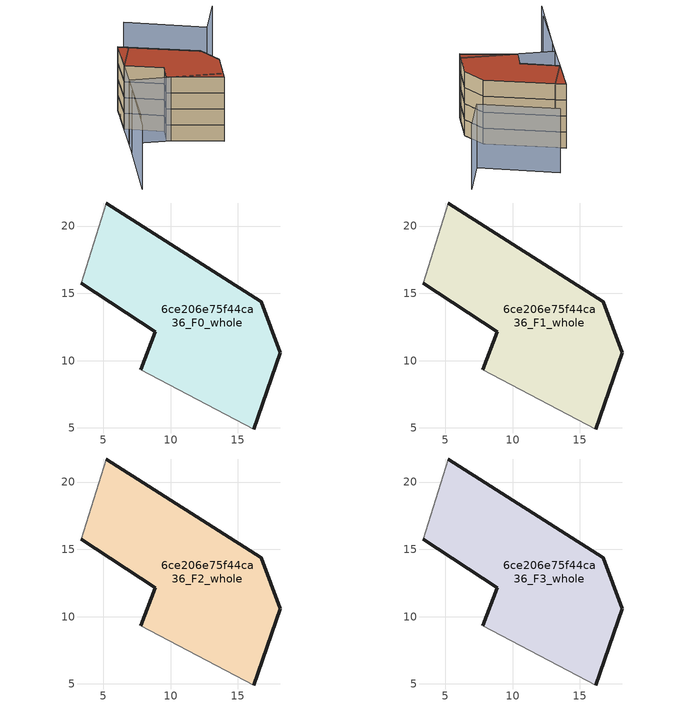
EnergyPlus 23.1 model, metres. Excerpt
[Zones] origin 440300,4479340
6ce206e75f44ca36_F0_whole
 floor ground (EU_floor_Construction): 16.17,4.92 18.14,10.58 16.73,14.38 5.22,21.71 3.36,15.75 8.86,12.15 7.79,9.33 z0
 wall outside (EU_wall_Construction): 7.79,9.33 8.86,12.15 3.36,15.75 / 5.22,21.71 16.73,14.38 18.14,10.58 16.17,4.92 z0:3
 wall adiabatic (EU_wall_Construction): 16.17,4.92 7.79,9.33 / 3.36,15.75 5.22,21.71 z0:3
6ce206e75f44ca36_F1_whole
 floor to 6ce206e75f44ca36_F0_whole (EU_floor_Construction): 16.17,4.92 18.13,10.58 16.73,14.38 5.22,21.71 3.36,15.75 8.86,12.15 7.79,9.33 z3
 wall outside (EU_wall_Construction): 7.79,9.33 8.86,12.15 3.36,15.75 / 5.22,21.71 16.73,14.38 18.14,10.58 16.17,4.92 z3:6
 wall adiabatic (EU_wall_Construction): 16.17,4.92 7.79,9.33 / 3.36,15.75 5.22,21.71 z3:6
6ce206e75f44ca36_F2_whole
 floor to 6ce206e75f44ca36_F1_whole (EU_floor_Construction): 16.17,4.92 18.13,10.58 16.73,14.38 5.22,21.71 3.36,15.75 8.86,12.15 7.79,9.33 z6
 wall outside (EU_wall_Construction): 7.79,9.33 8.86,12.15 3.36,15.75 / 5.22,21.71 16.73,14.38 18.14,10.58 16.17,4.92 z6:9
 wall adiabatic (EU_wall_Construction): 16.17,4.92 7.79,9.33 / 3.36,15.75 5.22,21.71 z6:9
6ce206e75f44ca36_F3_whole
 floor to 6ce206e75f44ca36_F2_whole (EU_floor_Construction): 16.17,4.92 18.13,10.58 16.73,14.38 5.22,21.71 3.36,15.75 8.86,12.15 7.79,9.33 z9
 wall outside (EU_wall_Construction): 7.79,9.33 8.86,12.15 3.36,15.75 / 5.22,21.71 16.73,14.38 18.14,10.58 16.17,4.92 z9:12
 wall adiabatic (EU_wall_Construction): 16.17,4.92 7.79,9.33 / 3.36,15.75 5.22,21.71 z9:12
 roof outside (EU_roof_Construction): 16.73,14.38 18.14,10.58 16.17,4.92 7.79,9.33 8.86,12.15 3.36,15.75 5.22,21.71 z12
shading: -2.85,-3.01 1.99,11.19 / 1.99,11.19 16.61,6.2 / 4.5,19.36 -1.57,0.07 / 6.7,20.72 3.37,15.75 / 25.05,26.69 21.23,20.9 / 21.23,20.9 9.77,28.45 z0:12
[Building]
EU S2 Campaign: North Axis=0; Terrain=City; Solar Distribution=FullExterior
[Site:Location]
Madrid: Latitude=40.5; Longitude=-3.5; Time Zone=1; Elevation=609
[SizingPeriod:WeatherFileDays]
AnnualSizingPeriod: Begin Month=1; Begin Day of Month=1; End Month=12; End Day of Month=31; Day of Week for Start Day=Monday; Use Weather File Daylight Saving Period=No; Use Weather File Rain and Snow Indicators=No
[MATERIAL]
EU_InternalMass_Material: Roughness=MediumRough; Thickness=0.1; Conductivity=1; Density=1800; Specific Heat=900; Thermal Absorptance=0.9; Solar Absorptance=0.7; Visible Absorptance=0.7
[MATERIAL:NOMASS] Roughness=MediumRough; Thermal Absorptance=0.9; Solar Absorptance=0.7; Visible Absorptance=0.7
Name | Thermal Resistance
EU_wall_NoMass | 0.609216
EU_roof_NoMass | 0.513268
EU_floor_NoMass | 0.568163
[CONSTRUCTION]
EU_wall_Construction: EU_wall_NoMass
EU_roof_Construction: EU_roof_NoMass
EU_floor_Construction: EU_floor_NoMass
EU_InternalMass_Construction: EU_InternalMass_Material
[ZONE] Type=1; Multiplier=1; Ceiling Height=autocalculate; Floor Area=autocalculate; Part of Total Floor Area=Yes
Name | Volume
6ce206e75f44ca36_F0_whole | 359.951
6ce206e75f44ca36_F1_whole; 6ce206e75f44ca36_F2_whole; 6ce206e75f44ca36_F3_whole | 359.95
[INTERNALMASS] Construction=EU_InternalMass_Construction; Surface Area=119.983
Name | Zone or ZoneList
6ce206e75f44ca36_F0_whole_EU_InternalMass | 6ce206e75f44ca36_F0_whole
6ce206e75f44ca36_F1_whole_EU_InternalMass | 6ce206e75f44ca36_F1_whole
6ce206e75f44ca36_F2_whole_EU_InternalMass | 6ce206e75f44ca36_F2_whole
6ce206e75f44ca36_F3_whole_EU_InternalMass | 6ce206e75f44ca36_F3_whole
[OTHEREQUIPMENT] Fuel Type=Electricity; Design Level Calculation Method=Watts/Area; Power per Zone Floor Area=1; Fraction Latent=0; Fraction Radiant=0; Fraction Lost=0; Carbon Dioxide Generation Rate=0; EndUse Subcategory=EU_Step8_InternalGains
Name | Zone or ZoneList or Space or SpaceList | Schedule
EU_Step8_InternalGain_6ce206e75f44ca36_F0_whole_f000 | 6ce206e75f44ca36_F0_whole | EU_Step8_GainSchedule_6ce206e75f44ca36_F0_whole_f000
EU_Step8_InternalGain_6ce206e75f44ca36_F1_whole_f000 | 6ce206e75f44ca36_F1_whole | EU_Step8_GainSchedule_6ce206e75f44ca36_F1_whole_f000
EU_Step8_InternalGain_6ce206e75f44ca36_F2_whole_f000 | 6ce206e75f44ca36_F2_whole | EU_Step8_GainSchedule_6ce206e75f44ca36_F2_whole_f000
EU_Step8_InternalGain_6ce206e75f44ca36_F3_whole_f000 | 6ce206e75f44ca36_F3_whole | EU_Step8_GainSchedule_6ce206e75f44ca36_F3_whole_f000
[ZONEVENTILATION:DESIGNFLOWRATE] Schedule=EU_AlwaysOn; Design Flow Rate Calculation Method=AirChanges/Hour; Air Changes per Hour=0.752966; Ventilation Type=Natural; Fan Pressure Rise=0; Fan Total Efficiency=1; Constant Term Coefficient=1; Temperature Term Coefficient=0; Velocity Term Coefficient=0; Velocity Squared Term Coefficient=0; Minimum Indoor Temperature=-100; Maximum Indoor Temperature=100; Delta Temperature=-100; Minimum Outdoor Temperature=-100; Maximum Outdoor Temperature=100; Maximum Wind Speed=40
Name | Zone or ZoneList or Space or SpaceList
EU_ConstantAir_6ce206e75f44ca36_F0_whole | 6ce206e75f44ca36_F0_whole
EU_ConstantAir_6ce206e75f44ca36_F1_whole | 6ce206e75f44ca36_F1_whole
EU_ConstantAir_6ce206e75f44ca36_F2_whole | 6ce206e75f44ca36_F2_whole
EU_ConstantAir_6ce206e75f44ca36_F3_whole | 6ce206e75f44ca36_F3_whole
[HVACTEMPLATE:THERMOSTAT] Constant Heating Setpoint=20; Constant Cooling Setpoint=50
EU_HeatOnly_6ce206e75f44ca36_F0_whole; EU_HeatOnly_6ce206e75f44ca36_F1_whole; EU_HeatOnly_6ce206e75f44ca36_F2_whole; EU_HeatOnly_6ce206e75f44ca36_F3_whole
[HVACTEMPLATE:ZONE:IDEALLOADSAIRSYSTEM] System Availability Schedule=EU_AlwaysOn; Maximum Heating Supply Air Temperature=50; Minimum Cooling Supply Air Temperature=13; Maximum Heating Supply Air Humidity Ratio=0.0156; Minimum Cooling Supply Air Humidity Ratio=0.0077; Heating Limit=NoLimit; Cooling Limit=NoLimit; Heating Availability Schedule=EU_AlwaysOn; Cooling Availability Schedule=EU_CoolingOff; Dehumidification Control Type=ConstantSensibleHeatRatio; Cooling Sensible Heat Ratio=0.7; Dehumidification Setpoint=60; Humidification Control Type=None; Humidification Setpoint=30; Outdoor Air Method=None; Outdoor Air Flow Rate per Person=0.00944; Outdoor Air Flow Rate per Zone Floor Area=0; Outdoor Air Flow Rate per Zone=0; Demand Controlled Ventilation Type=None; Outdoor Air Economizer Type=NoEconomizer; Heat Recovery Type=None; Sensible Heat Recovery Effectiveness=0.7; Latent Heat Recovery Effectiveness=0.65
Name | Template Thermostat
6ce206e75f44ca36_F0_whole | EU_HeatOnly_6ce206e75f44ca36_F0_whole
6ce206e75f44ca36_F1_whole | EU_HeatOnly_6ce206e75f44ca36_F1_whole
6ce206e75f44ca36_F2_whole | EU_HeatOnly_6ce206e75f44ca36_F2_whole
6ce206e75f44ca36_F3_whole | EU_HeatOnly_6ce206e75f44ca36_F3_whole
[SIZING:ZONE] Zone Cooling Design Supply Air Temperature Input Method=SupplyAirTemperature; Zone Cooling Design Supply Air Temperature=13; Zone Heating Design Supply Air Temperature Input Method=SupplyAirTemperature; Zone Heating Design Supply Air Temperature=50; Zone Cooling Design Supply Air Humidity Ratio=0.008; Zone Heating Design Supply Air Humidity Ratio=0.008; Cooling Design Air Flow Method=DesignDay; Cooling Design Air Flow Rate=0; Cooling Minimum Air Flow per Zone Floor Area=0.000762; Cooling Minimum Air Flow=0; Cooling Minimum Air Flow Fraction=0.2; Heating Design Air Flow Method=DesignDay; Heating Design Air Flow Rate=0; Heating Maximum Air Flow per Zone Floor Area=0.002032; Heating Maximum Air Flow=0.141576; Heating Maximum Air Flow Fraction=0.3; Account for Dedicated Outdoor Air System=No; Dedicated Outdoor Air System Control Strategy=NeutralSupplyAir; Dedicated Outdoor Air Low Setpoint Temperature for Design=autosize; Dedicated Outdoor Air High Setpoint Temperature for Design=autosize; Zone Load Sizing Method=Sensible Load Only No Latent Load; Zone Latent Cooling Design Supply Air Humidity Ratio Input Method=HumidityRatioDifference; Zone Cooling Design Supply Air Humidity Ratio Difference=0.005; Zone Latent Heating Design Supply Air Humidity Ratio Input Method=HumidityRatioDifference; Zone Humidification Design Supply Air Humidity Ratio Difference=0.005
6ce206e75f44ca36_F0_whole; 6ce206e75f44ca36_F1_whole; 6ce206e75f44ca36_F2_whole; 6ce206e75f44ca36_F3_whole
[SCHEDULE:CONSTANT]
Name | Hourly Value
EU_AlwaysOn | 1
EU_CoolingOff | 0
[SCHEDULE:FILE] Column Number=1; Rows to Skip at Top=0; Number of Hours of Data=8760; Column Separator=Comma; Interpolate to Timestep=No; Minutes per Item=60; Adjust Schedule for Daylight Savings=Yes
Name | File
EU_Step8_GainSchedule_6ce206e75f44ca36_F0_whole_f000 | ../../schedules/6ce206e75f44ca36/6ce206e75f44ca36_F0_whole_f000_gain.csv
EU_Step8_GainSchedule_6ce206e75f44ca36_F1_whole_f000 | ../../schedules/6ce206e75f44ca36/6ce206e75f44ca36_F1_whole_f000_gain.csv
EU_Step8_GainSchedule_6ce206e75f44ca36_F2_whole_f000 | ../../schedules/6ce206e75f44ca36/6ce206e75f44ca36_F2_whole_f000_gain.csv
EU_Step8_GainSchedule_6ce206e75f44ca36_F3_whole_f000 | ../../schedules/6ce206e75f44ca36/6ce206e75f44ca36_F3_whole_f000_gain.csv
